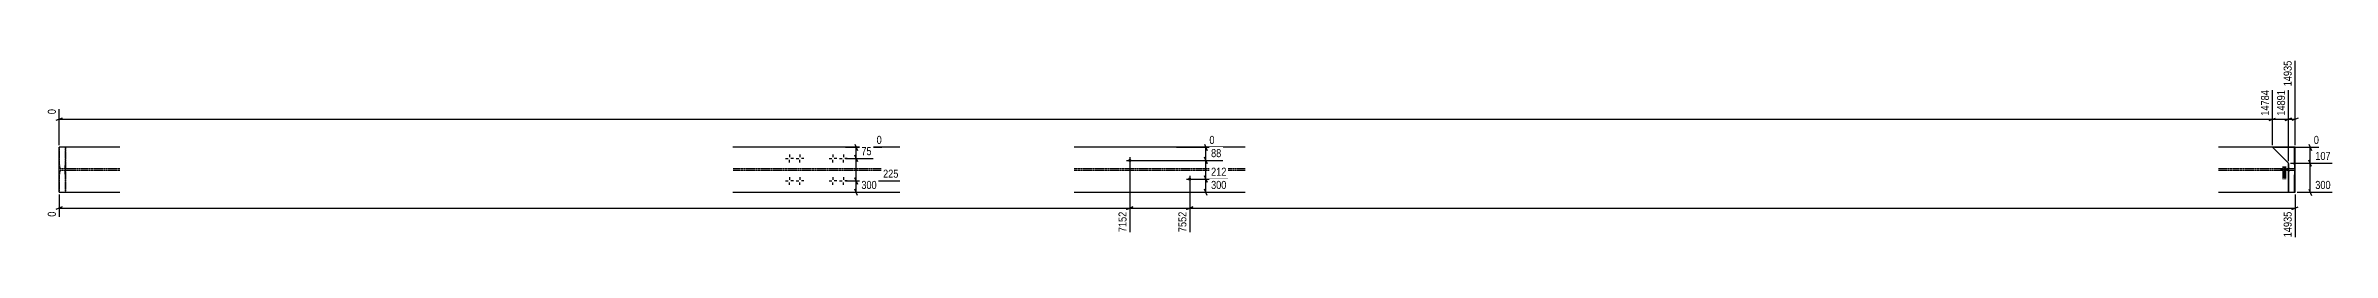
# Model space of a CAD drawing. Header units: millimetres. Extents: x 31 to 39461, y 31 to 1696.
# Drawn here: x 24188 to 39461, y 31 to 1229 of the extents above; entities that cross this region are included whole.
import ezdxf

# ---------------------------------------------------------------- set-up
doc = ezdxf.new("R2010")
doc.units = ezdxf.units.MM
doc.linetypes.add('DXK_LINE_DOT2', pattern=[3.9198, 1.9599, -1.9599])
doc.layers.add('MÅLSÆTNING', color=7, linetype='Continuous')
doc.layers.add('STÅL', color=7, linetype='Continuous')
doc.styles.add('Arial Narrow', font='ARIALN.TTF', dxfattribs={"height": 0.2})

msp = doc.modelspace()

# ---------------------------------------------------------------- hatches: boundary and pattern name
at = {"layer": 'STÅL', "linetype": 'Continuous'}
for points in [[(31440, 554, -1), (31418, 554, -1)], [(31840, 430, -1), (31818, 430, -1)]]:
    msp.add_hatch(color=3, dxfattribs=at).paths.add_polyline_path(points)

# ---------------------------------------------------------------- linework, layer by layer
at = {"layer": 'MÅLSÆTNING', "color": 7, "linetype": 'Continuous'}
for p, q in [((39213, 656), (39213, 1218)), ((39168, 549), (39168, 1022)), ((24298, 836), (24256, 819)), ((24277, 656), (24277, 896)), ((39040, 819), (39082, 836)), ((39061, 828), (39168, 828)), ((39147, 819), (39189, 836)), ((39189, 836), (39147, 819)), ((39168, 828), (39213, 828)), ((39234, 836), (39192, 819)), ((29530, 642), (29772, 642)), ((29593, 663), (29610, 621)), ((29602, 567), (29602, 642)), ((31742, 642), (32006, 642)), ((31929, 663), (31946, 621)), ((31938, 554), (31938, 642)), ((39075, 642), (39372, 642)), ((39305, 663), (39322, 621)), ((39314, 535), (39314, 642)), ((29530, 567), (29714, 567)), ((29530, 567), (29714, 567)), ((29610, 546), (29593, 588)), ((29593, 588), (29610, 546)), ((29602, 417), (29602, 567)), ((31429, 540), (31429, 76)), ((31429, 540), (31429, 76)), ((31443, 554), (32050, 554)), ((31443, 554), (32050, 554)), ((31946, 533), (31929, 575)), ((31929, 575), (31946, 533)), ((31938, 430), (31938, 554)), ((39182, 535), (39460, 535)), ((39182, 535), (39460, 535)), ((39322, 514), (39305, 556)), ((39322, 514), (39305, 556)), ((39314, 342), (39314, 535)), ((24277, 328), (24277, 179)), ((29530, 417), (29894, 417)), ((29530, 417), (29894, 417)), ((29530, 342), (29748, 342)), ((29610, 396), (29593, 438)), ((29593, 438), (29610, 396)), ((29610, 321), (29593, 363)), ((29602, 342), (29602, 417)), ((31443, 342), (32084, 342)), ((31829, 416), (31829, 76)), ((31829, 416), (31829, 76)), ((31843, 430), (32084, 430)), ((31843, 430), (32084, 430)), ((31946, 409), (31929, 451)), ((31929, 451), (31946, 409)), ((31946, 321), (31929, 363)), ((31938, 342), (31938, 430)), ((39213, 328), (39213, 42)), ((39227, 342), (39460, 342)), ((39305, 363), (39322, 321)), ((24298, 245), (24256, 228)), ((24277, 236), (31429, 236)), ((31450, 245), (31408, 228)), ((31408, 228), (31450, 245)), ((31429, 236), (31829, 236)), ((31850, 245), (31808, 228)), ((31808, 228), (31850, 245)), ((31829, 236), (39213, 236)), ((39192, 228), (39234, 245))]:
    msp.add_line(p, q, dxfattribs=at)
at = {"layer": 'STÅL', "color": 2, "linetype": 'Continuous'}
for p, q in [((24277, 342), (24277, 642)), ((24682, 642), (24277, 642)), ((29894, 642), (28778, 642)), ((32200, 642), (31058, 642)), ((39213, 642), (38701, 642)), ((39168, 535), (39061, 642)), ((39210, 525), (39210, 642)), ((39213, 342), (39213, 642)), ((39171, 532), (39168, 535)), ((39168, 342), (39168, 535)), ((39171, 525), (39171, 532)), ((39171, 515), (39171, 525)), ((39172, 506), (39171, 515)), ((39171, 469), (39172, 478)), ((39171, 459), (39171, 469)), ((39171, 342), (39171, 459)), ((39173, 500), (39172, 506)), ((39172, 478), (39173, 483)), ((39174, 498), (39173, 500)), ((39173, 483), (39174, 486)), ((39206, 498), (39174, 498)), ((39206, 486), (39174, 486)), ((39208, 500), (39206, 498)), ((39206, 486), (39208, 483)), ((39209, 506), (39208, 500)), ((39208, 483), (39209, 478)), ((39210, 525), (39209, 515)), ((39209, 515), (39209, 506)), ((39209, 478), (39209, 469)), ((39209, 469), (39210, 459)), ((39210, 342), (39210, 459)), ((24277, 342), (24682, 342)), ((28778, 342), (29894, 342)), ((31058, 342), (32200, 342)), ((38701, 342), (39213, 342))]:
    msp.add_line(p, q, dxfattribs=at)
at = {"layer": 'STÅL', "color": 7, "linetype": 'DXK_LINE_DOT2'}
for p, q in [((24280, 525), (24280, 642)), ((24319, 525), (24319, 642)), ((24322, 342), (24322, 642)), ((24280, 525), (24280, 515)), ((24280, 515), (24281, 506)), ((24281, 478), (24280, 469)), ((24280, 469), (24280, 459)), ((24280, 342), (24280, 459)), ((24281, 506), (24282, 500)), ((24282, 483), (24281, 478)), ((24282, 500), (24283, 498)), ((24283, 486), (24282, 483)), ((24682, 498), (24283, 498)), ((24682, 486), (24283, 486)), ((24315, 498), (24317, 500)), ((24317, 483), (24315, 486)), ((24317, 500), (24318, 506)), ((24318, 478), (24317, 483)), ((24318, 515), (24319, 525)), ((24318, 506), (24318, 515)), ((24318, 469), (24318, 478)), ((24319, 459), (24318, 469)), ((24319, 342), (24319, 459)), ((29894, 498), (28778, 498)), ((29894, 486), (28778, 486)), ((32200, 498), (31058, 498)), ((32200, 486), (31058, 486)), ((39174, 498), (38701, 498)), ((39174, 486), (38701, 486)), ((39213, 342), (39210, 342))]:
    msp.add_line(p, q, dxfattribs=at)
at = {"layer": 'STÅL', "color": 3, "linetype": 'Continuous'}
for p, q in [((29130, 567), (29148, 567)), ((29156, 593), (29156, 575)), ((29156, 541), (29156, 558)), ((29182, 567), (29165, 567)), ((29200, 567), (29218, 567)), ((29226, 593), (29226, 575)), ((29226, 541), (29226, 558)), ((29252, 567), (29235, 567)), ((29420, 567), (29438, 567)), ((29446, 593), (29446, 575)), ((29446, 541), (29446, 558)), ((29472, 567), (29455, 567)), ((29490, 567), (29508, 567)), ((29516, 593), (29516, 575)), ((29516, 541), (29516, 558)), ((29542, 567), (29525, 567)), ((31407, 554), (31451, 554)), ((31429, 576), (31429, 532)), ((29130, 417), (29148, 417)), ((29156, 443), (29156, 425)), ((29156, 391), (29156, 408)), ((29182, 417), (29165, 417)), ((29200, 417), (29218, 417)), ((29226, 443), (29226, 425)), ((29226, 391), (29226, 408)), ((29252, 417), (29235, 417)), ((29420, 417), (29438, 417)), ((29446, 443), (29446, 425)), ((29446, 391), (29446, 408)), ((29472, 417), (29455, 417)), ((29490, 417), (29508, 417)), ((29516, 443), (29516, 425)), ((29516, 391), (29516, 408)), ((29542, 417), (29525, 417)), ((31807, 430), (31851, 430)), ((31829, 452), (31829, 408))]:
    msp.add_line(p, q, dxfattribs=at)
at = {"layer": 'STÅL', "color": 3, "linetype": 'DXK_LINE_DOT2'}
for p, q in [((39118, 498), (39118, 486)), ((39127, 498), (39127, 486)), ((39131, 513), (39131, 428)), ((39136, 498), (39136, 486)), ((39140, 513), (39140, 428)), ((39144, 498), (39144, 486)), ((39149, 513), (39149, 428)), ((39153, 498), (39153, 486)), ((39162, 498), (39162, 486))]:
    msp.add_line(p, q, dxfattribs=at)

# ---------------------------------------------------------------- next in the draw order: wipeouts: each hides what was drawn before it
at = {"color": 0, "linetype": 'Continuous'}
for points in [[(39201, 1229), (39123, 1229), (39123, 1036), (39201, 1036)], [(29783, 653), (29783, 731), (29726, 731), (29726, 653)], [(32007, 653), (32007, 731), (31950, 731), (31950, 653)], [(39383, 653), (39383, 731), (39326, 731), (39326, 653)], [(39461, 353), (39461, 431), (39337, 431), (39337, 353)], [(24266, 224), (24188, 224), (24188, 167), (24266, 167)], [(31418, 224), (31340, 224), (31340, 65), (31418, 65)], [(31818, 224), (31740, 224), (31740, 65), (31818, 65)], [(39201, 224), (39123, 224), (39123, 31), (39201, 31)]]:
    msp.add_wipeout(points, dxfattribs=at).dxf.layer = 'MÅLSÆTNING'

# ---------------------------------------------------------------- next in the draw order: linework, layer by layer
at = {"layer": 'MÅLSÆTNING', "color": 7, "linetype": 'Continuous'}
for p, q in [((39061, 656), (39061, 1022)), ((39168, 549), (39168, 1022))]:
    msp.add_line(p, q, dxfattribs=at)

# ---------------------------------------------------------------- next in the draw order: texts
at = {"layer": 'MÅLSÆTNING', "color": 3, "linetype": 'Continuous', "style": 'Arial Narrow'}
for s, p in [('14935', (39190, 1048)), ('0', (24255, 179)), ('7152', (31407, 76)), ('7552', (31807, 76)), ('14935', (39190, 42))]:
    msp.add_text(s, height=53.4, rotation=90.0002, dxfattribs=at).set_placement(p)
for s, p in [('0', (29738, 664)), ('0', (31961, 664)), ('0', (39338, 664)), ('300', (39348, 364))]:
    msp.add_text(s, height=53.4, dxfattribs=at).set_placement(p)

# ---------------------------------------------------------------- next in the draw order: wipeouts: each hides what was drawn before it
at = {"color": 0, "linetype": 'Continuous'}
for points in [[(39157, 1033), (39079, 1033), (39079, 840), (39157, 840)], [(29715, 578), (29715, 656), (29625, 656), (29625, 578)], [(32051, 565), (32051, 643), (31960, 643), (31960, 565)], [(39461, 546), (39461, 624), (39337, 624), (39337, 546)]]:
    msp.add_wipeout(points, dxfattribs=at).dxf.layer = 'MÅLSÆTNING'

# ---------------------------------------------------------------- next in the draw order: linework, layer by layer
at = {"layer": 'MÅLSÆTNING', "color": 7, "linetype": 'Continuous'}
for p, q in [((39061, 656), (39061, 1022)), ((24277, 828), (39061, 828)), ((39040, 819), (39082, 836))]:
    msp.add_line(p, q, dxfattribs=at)

# ---------------------------------------------------------------- next in the draw order: texts
at = {"layer": 'MÅLSÆTNING', "color": 3, "linetype": 'Continuous', "style": 'Arial Narrow'}
msp.add_text('14891', height=53.4, rotation=90.0002, dxfattribs=at).set_placement((39146, 852))
for s, p in [('75', (29636, 589)), ('88', (31972, 576)), ('107', (39348, 557))]:
    msp.add_text(s, height=53.4, dxfattribs=at).set_placement(p)

# ---------------------------------------------------------------- next in the draw order: wipeouts: each hides what was drawn before it
at = {"color": 0, "linetype": 'Continuous'}
msp.add_wipeout([(29895, 428), (29895, 506), (29770, 506), (29770, 428)], dxfattribs=at).dxf.layer = 'MÅLSÆTNING'

# ---------------------------------------------------------------- next in the draw order: wipeouts: each hides what was drawn before it
for points in [[(39050, 1033), (38971, 1033), (38971, 840), (39050, 840)], [(24266, 907), (24188, 907), (24188, 851), (24266, 851)], [(32085, 441), (32085, 519), (31960, 519), (31960, 441)], [(29749, 353), (29749, 431), (29625, 431), (29625, 353)]]:
    msp.add_wipeout(points, dxfattribs=at).dxf.layer = 'MÅLSÆTNING'

# ---------------------------------------------------------------- next in the draw order: texts
at = {"layer": 'MÅLSÆTNING', "color": 3, "linetype": 'Continuous', "style": 'Arial Narrow'}
for s, p in [('14784', (39039, 852)), ('0', (24255, 862))]:
    msp.add_text(s, height=53.4, rotation=90.0002, dxfattribs=at).set_placement(p)
for s, p in [('225', (29781, 439)), ('300', (29636, 364))]:
    msp.add_text(s, height=53.4, dxfattribs=at).set_placement(p)

# ---------------------------------------------------------------- next in the draw order: wipeouts: each hides what was drawn before it
at = {"color": 0, "linetype": 'Continuous'}
msp.add_wipeout([(32085, 353), (32085, 431), (31960, 431), (31960, 353)], dxfattribs=at).dxf.layer = 'MÅLSÆTNING'

# ---------------------------------------------------------------- next in the draw order: texts
at = {"layer": 'MÅLSÆTNING', "color": 3, "linetype": 'Continuous', "style": 'Arial Narrow'}
for s, p in [('212', (31972, 452)), ('300', (31972, 364))]:
    msp.add_text(s, height=53.4, dxfattribs=at).set_placement(p)

doc.saveas('drawing.dxf')
